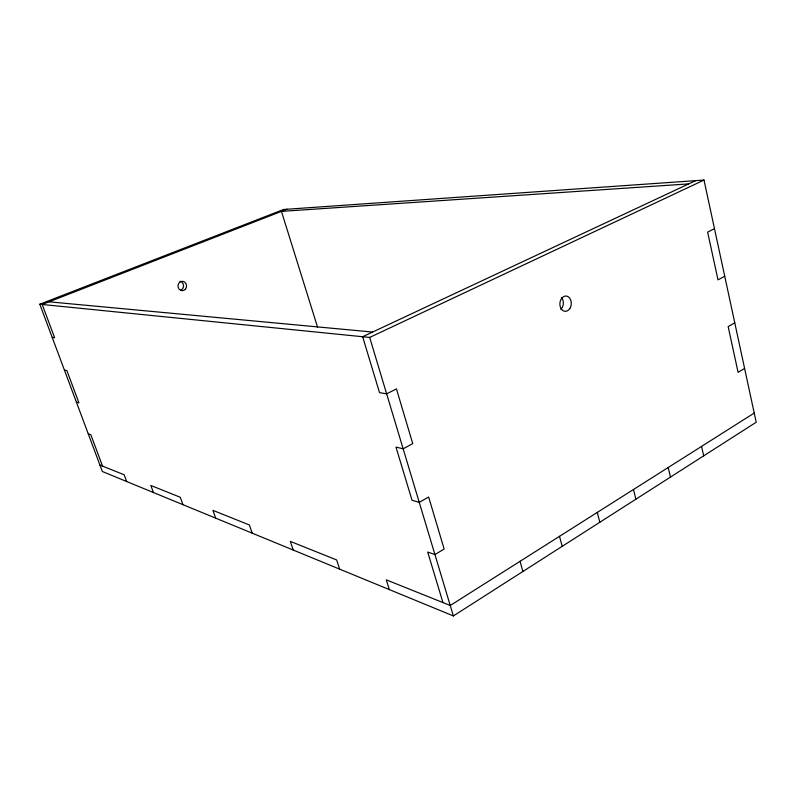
<?xml version="1.0" encoding="UTF-8"?>
<svg xmlns="http://www.w3.org/2000/svg" width="796" height="796" viewBox="0 0 796 796"><rect width="100%" height="100%" fill="white"/><g stroke="black" fill="none" stroke-linecap="round" stroke-linejoin="round"><path stroke-width="1.19" d="M453.382 615.945L756.2 422.248L704.002 180.055L283.635 209.477L39.8 304.231L102.336 471.501L453.382 615.945L369.682 337.434L39.8 304.231M754.22 413.064L450.247 605.497L386.289 579.856L389.353 589.597M744.598 368.419L738.091 372.329L728.151 326.589L734.768 322.828M724.738 276.252L718.002 279.864L707.634 232.124L714.48 228.681M369.682 337.434L704.002 180.055M695.654 180.642L362.638 336.718L379.523 392.637L386.637 393.841L396.438 388.896L412.746 443.641L403.154 448.795L395.99 447.123L412.039 500.246L419.243 502.356L428.646 497.002L444.148 549.031L434.944 554.573L427.691 552.046L442.954 602.572M286.928 209.239L42.208 304.48L54.635 337.793L52.188 337.375M688.699 183.896L281.446 211.378L317.634 327.405M49.034 301.813L372.598 332.051M64.396 370.021L66.884 370.598L78.953 402.915L76.416 402.169M88.257 433.85L90.834 434.745L102.545 466.108M99.918 465.063L124.186 474.784L126.673 481.52M153.419 492.525L150.852 485.48L180.284 497.271L182.931 504.664M215.676 518.136L212.95 510.365L249.397 524.982L252.213 533.171M293.236 550.056L290.341 541.389L336.648 559.956L339.633 569.14M520.047 561.309L522.892 571.478M559.498 536.335L562.195 546.345M597.269 512.425L599.816 522.275M633.467 489.5L635.885 499.211M668.192 467.521L670.481 477.083M701.525 446.417L703.694 455.839M180.045 281.257A4.657 4.269 -89.9 0 1 180.811 290.212M561.469 297.415A7.622 5.681 -86.2 0 1 560.852 309.465M185.558 288.978A4.676 4.288 -89.8 0 0 182.99 281.376A4.676 4.288 -89.8 0 0 178.244 287.605A4.676 4.288 -89.8 0 0 185.558 288.978M569.856 308.53A7.681 5.701 -86.2 0 0 566.742 296.102A7.681 5.701 -86.2 0 0 560.165 306.37A7.681 5.701 -86.2 0 0 569.856 308.53"/></g></svg>
